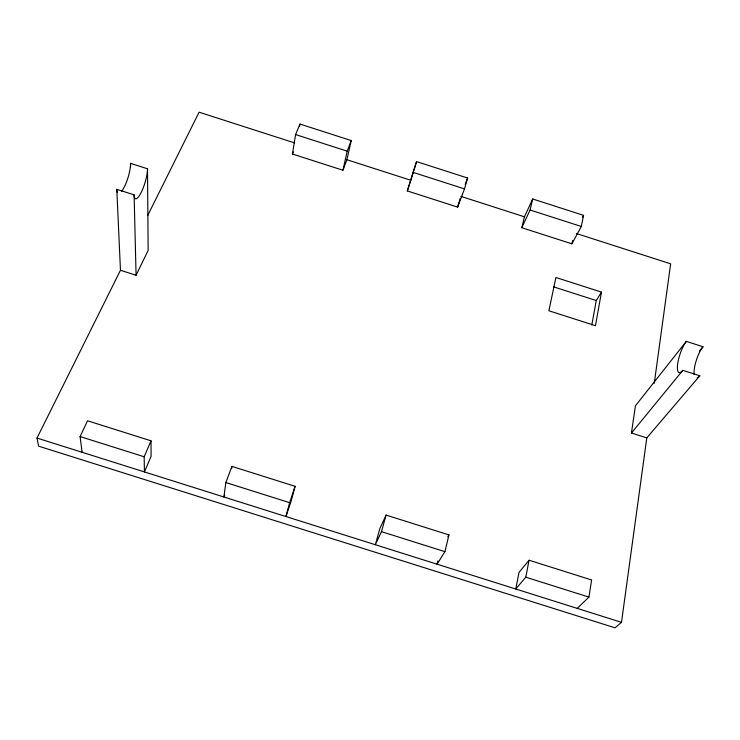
<?xml version="1.0" encoding="UTF-8"?>
<svg xmlns="http://www.w3.org/2000/svg" width="740" height="740" viewBox="0 0 740 740"><rect width="100%" height="100%" fill="white"/><g stroke="black" fill="none" stroke-linecap="round" stroke-linejoin="round"><path stroke-width="1.11" d="M295.094 486.328L289.618 502.673L285.945 516.548L291.31 500.527L295.094 486.328L231.925 466.376L225.848 482.545L223.906 496.993L224.692 494.875M121.591 191.355A17.945 4.616 -72.9 0 0 130.499 163.337L147.501 168.785A17.945 4.32 -72.9 0 1 140.979 192.881A17.945 4.32 -72.9 0 1 134.107 194.851L116.791 189.311L120.463 270.267L37 438.062L38.647 446.174L614.995 627.807L621.498 622.34L646.788 437.895L699.809 375.781L682.826 370.342A17.779 4.902 -71.6 0 1 677.59 364.543A17.779 4.902 -71.6 0 1 686.313 341.381L703 346.727A17.779 5.18 -71.5 0 0 694.111 374.449M654.271 383.311L670.653 263.819L576.368 233.507M231.602 468.642L231.925 466.376M646.788 437.895L631.442 433.011L635.429 405.807L686.313 341.381M577.2 608.373L588.929 597.106L591.612 579.975L529.063 560.217L519.036 572.381L515.762 589.003L525.788 577.191L529.063 560.217M292.448 154.022L295.575 134.569L299.978 124.061L351.223 140.563L346.903 159.72L342.944 170.246L292.448 154.022L293.318 151.94M299.626 126.235L299.978 124.061M601.481 292.106L595.46 325.683L548.886 310.772L555.907 277.491L601.481 292.106L596.264 300.532L591.815 324.999M581.307 226.486L583.546 215.34L532.698 198.977L524.429 216.802L521.802 227.726L571.909 243.821L581.307 226.486L530.071 210.003L521.802 227.726M571.909 243.821L572.594 240.518M342.944 170.246L347.208 151.173L351.223 140.563M530.071 210.003L532.698 198.977M437.867 560.911L437.072 564.195L444.925 551.67L448.949 534.918L386.104 515.068L379.888 528.471L375.337 544.732L381.489 531.653L386.104 515.068M464.489 188.904L467.606 178.026L416.565 161.597L407.342 190.939L457.644 207.108L464.489 188.904L413.05 172.355M457.644 207.108L460.132 198.487M407.342 190.939L416.565 161.597M465.192 184.482L467.606 178.026M151.016 440.827L151.099 456.275L144.439 471.935L144.161 456.774L151.016 440.827L87.542 420.773L80.087 436.563L82.103 452.288M120.463 270.267L136.077 275.234L148.148 250.379L147.501 168.785M147.695 215.516L199.088 112.193L294.585 142.903M582.5 217.283L583.546 215.34M447.82 536.759L448.949 534.918M631.442 433.011L682.826 370.342M699.356 351.167L703 346.727M37 438.062L621.498 622.34M80.087 436.563L144.161 456.774M225.848 482.545L289.618 502.673M381.489 531.653L444.925 551.67M525.788 577.191L588.929 597.106M553.418 286.805L596.264 300.532M295.575 134.569L347.208 151.173M346.903 159.72L410.82 180.273M460.752 196.331L524.429 216.802M130.499 163.337L130.601 166.759M134.107 194.851L136.077 275.234M699.809 375.781A17.779 5.18 -71.5 0 1 697.237 377.89M117.466 192.502A17.945 4.616 -72.9 0 1 116.791 189.311"/></g></svg>
